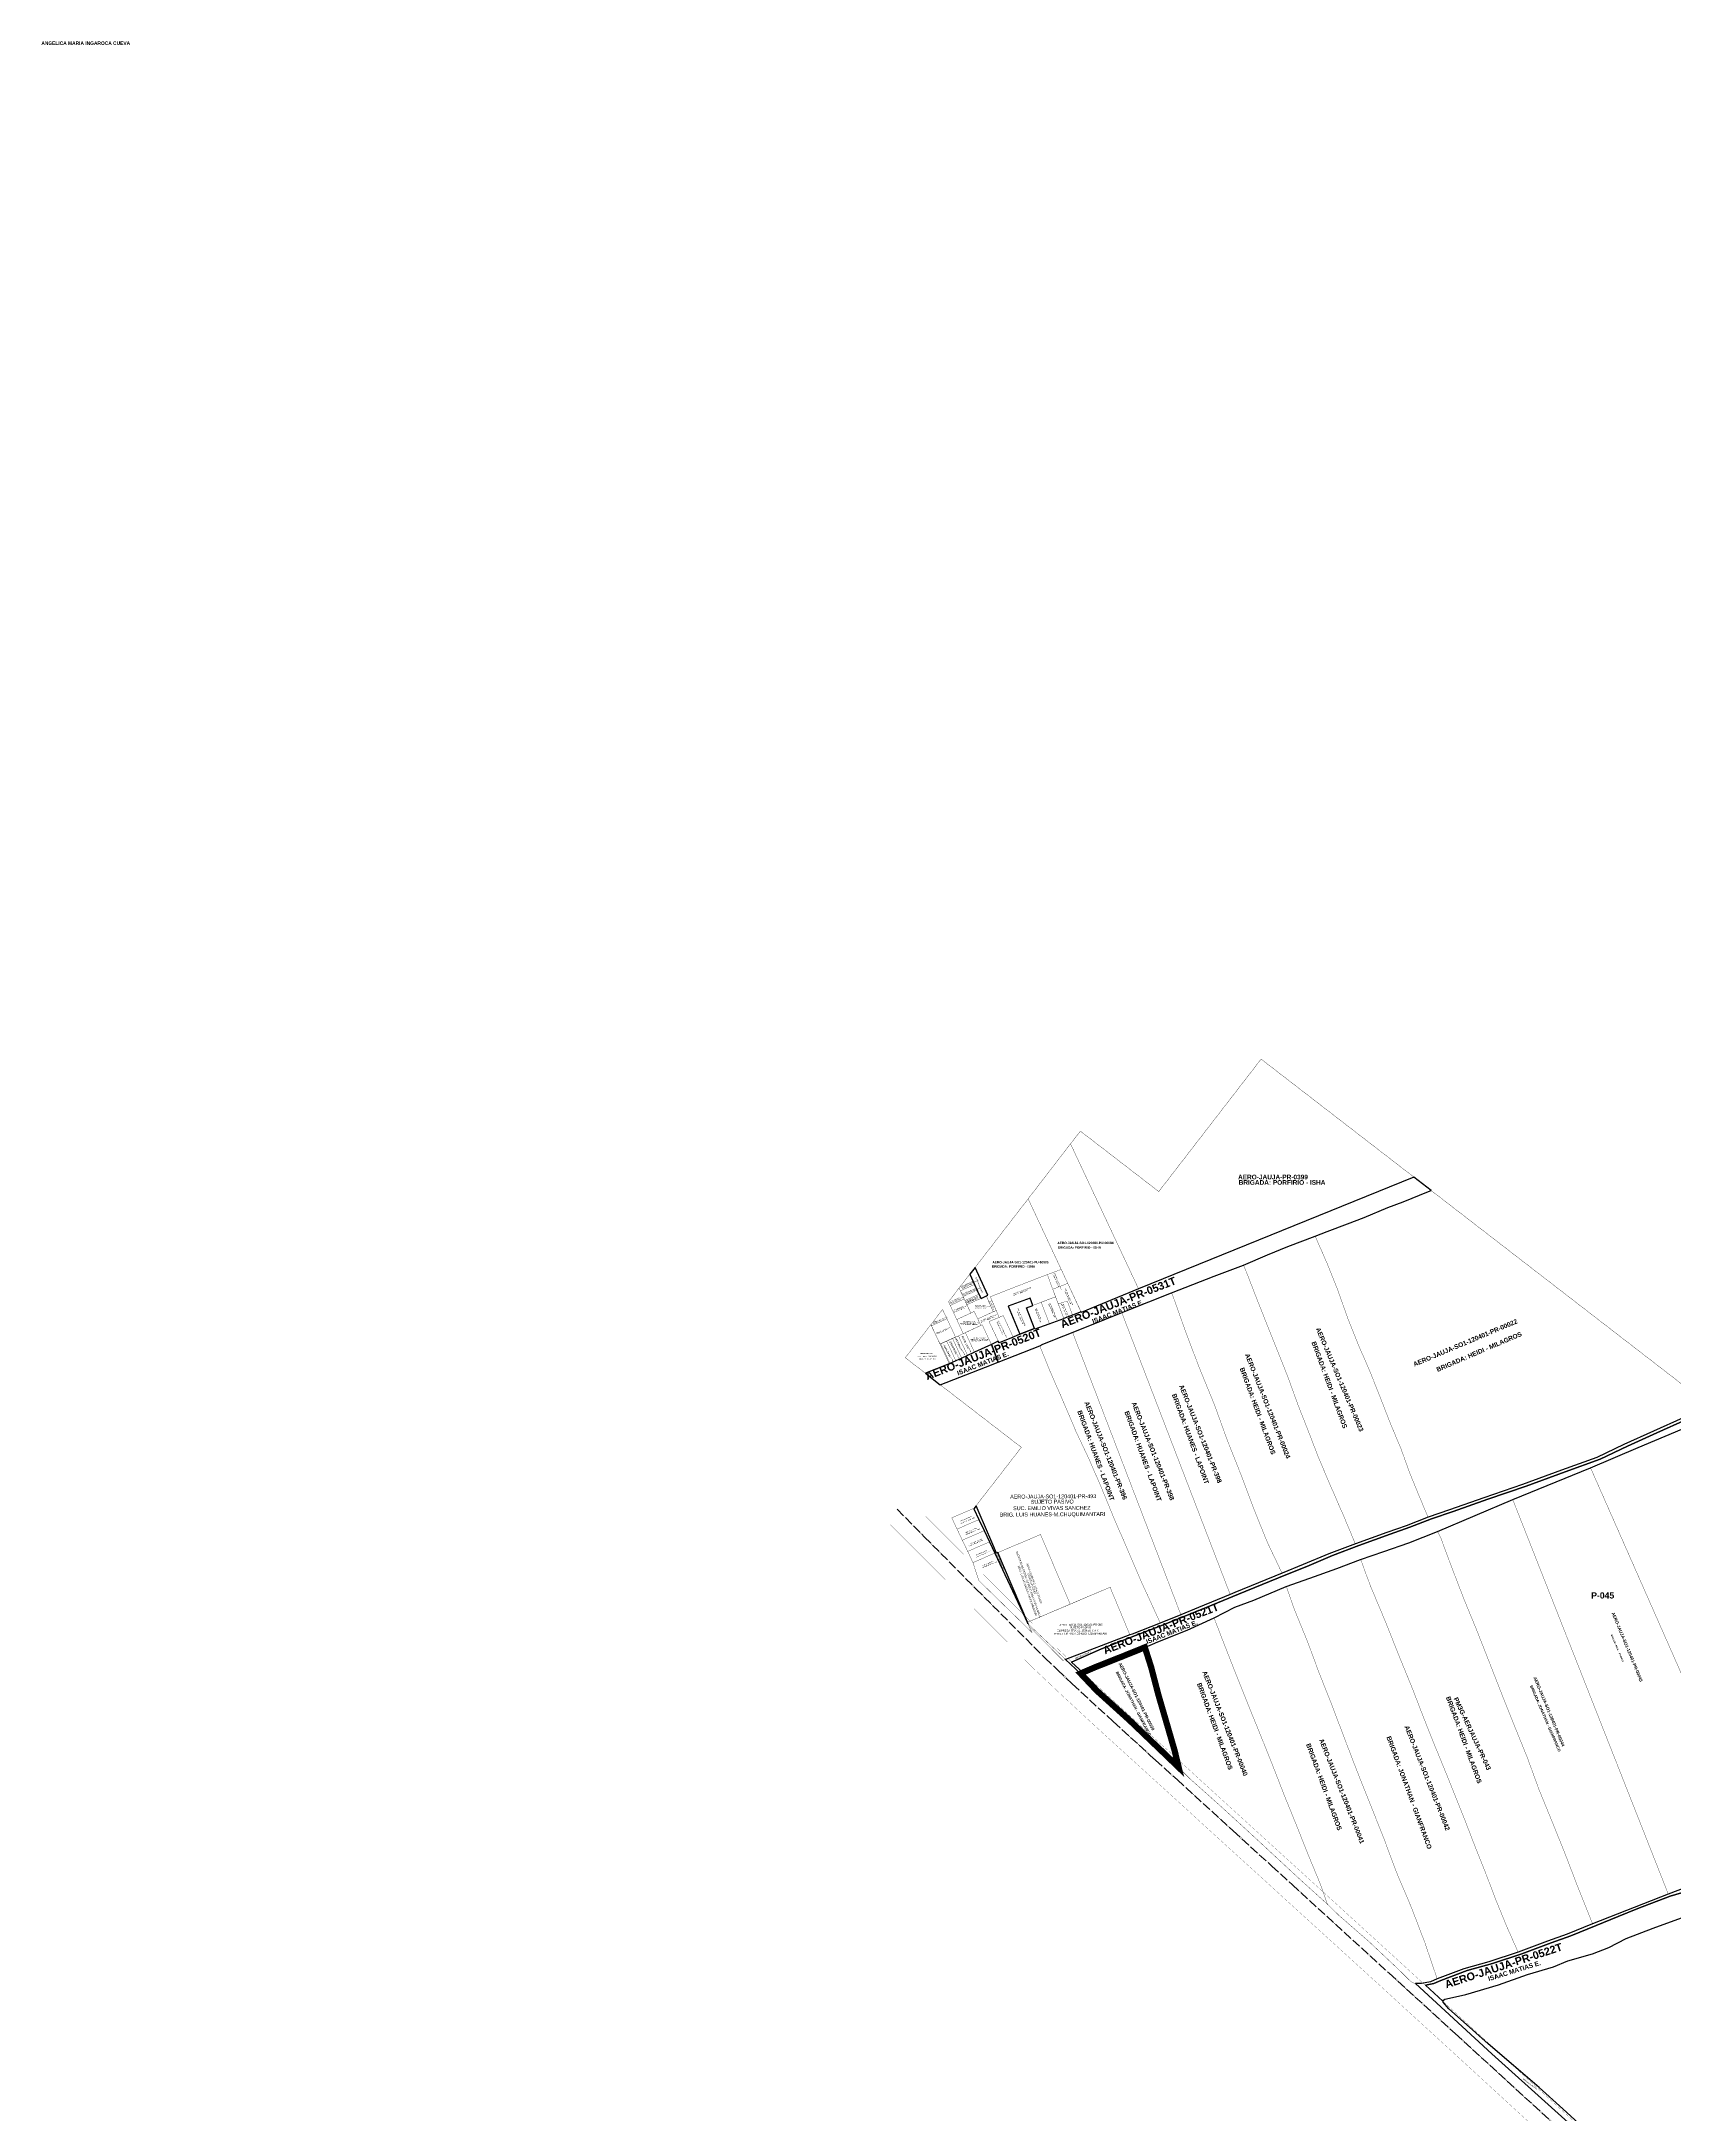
# Model space of a CAD drawing. Header units: metres. Extents: x 91 to 896469, y 125 to 17394210.
# Drawn here: x 446018 to 447074, y 8698179 to 8699521 of the extents above; entities that cross this region are included whole.
import ezdxf
from ezdxf.enums import TextEntityAlignment as Align

# ---------------------------------------------------------------- set-up
doc = ezdxf.new("R2010")
doc.units = ezdxf.units.M
doc.header["$MEASUREMENT"] = 0
doc.linetypes.add('ACAD_ISO04W100', pattern=[30, 24, -3, 0, -3])
doc.linetypes.add('DASHED', pattern=[0.75, 0.5, -0.25])
for name, color, linetype in [('BG_MANZANA_RPU', 8, 'Continuous'), ('CODIGO', 7, 'Continuous'), ('DERECHO DE VIA JAUJA TARMA', 7, 'Continuous'), ('EXPEDIENTE', 150, 'Continuous'), ('PREDIOS CON RM', 7, 'Continuous'), ('SUJETO PASIVO', 4, 'Continuous')]:
    doc.layers.add(name, color=color, linetype=linetype)
doc.layers.add('CBC-INTEREST-JAUJA', color=150, linetype='Continuous', lineweight=30)
doc.layers.add('PREDIO ADQUIRIDO ( CON RM)', color=3, linetype='Continuous', lineweight=30)
doc.layers.add('PREDIO DEFINIDO ( EN PROCESO)', color=7, linetype='Continuous', lineweight=30, true_color=0xe0e000)
doc.layers.add('PREDIOS NANCY B', color=7, linetype='Continuous', lineweight=9, true_color=0xcd8966)
doc.styles.add('SANSSERIFBOLD', font='sasb____.pfb')
doc.styles.get("Standard").update_dxf_attribs({"font": 'arial.ttf'})

msp = doc.modelspace()

# ---------------------------------------------------------------- linework, layer by layer
at = {"layer": 'BG_MANZANA_RPU', "color": 3, "linetype": 'Continuous', "ltscale": 0.25}
msp.add_lwpolyline([(446643.2, 8698702.4), (446650.7, 8698684.3), (446660.3, 8698688), (446655.1, 8698701.3), (446659.1, 8698702.9), (446657.3, 8698707.6), (446643.2, 8698702.4)], dxfattribs=at)
at = {"layer": 'CBC-INTEREST-JAUJA', "color": 150}
for points in [[(446632.3, 8698677.7), (446636.8, 8698666.2), (446663.6, 8698676.8), (446665.5, 8698677.8), (446692.7, 8698688.7), (446719.6, 8698699.4), (446748.9, 8698711), (446776.4, 8698721.9), (446795.4, 8698729), (446810.9, 8698735.7), (446824.1, 8698741.1), (446841.8, 8698747.7), (446849.5, 8698750.8), (446862.6, 8698755.8), (446873.4, 8698759.8), (446888.7, 8698766.3), (446898.7, 8698770), (446915.2, 8698776.6), (446916.8, 8698777.3), (446905.6, 8698786), (446727.5, 8698713.7), (446690.5, 8698698.4), (446690.3, 8698698.7), (446684.8, 8698696.6), (446684.8, 8698696.6), (446679.2, 8698694.5), (446679.2, 8698694.5), (446678.9, 8698694.4), (446679, 8698694.2), (446669.5, 8698690.8), (446669.5, 8698690.8), (446660.5, 8698687.5), (446660.3, 8698688), (446650.7, 8698684.3), (446646.4, 8698682.4), (446637.3, 8698678.8), (446636.8, 8698679.8), (446632.3, 8698677.7)], [(446621.8, 8698727.5), (446618.3, 8698723.1), (446621.4, 8698716.5), (446624.3, 8698710.2), (446625.6, 8698707.5), (446629.1, 8698709.1), (446630.1, 8698709.5)], [(446589.7, 8698659), (446599.2, 8698651.6), (446628.6, 8698663), (446636.8, 8698666.2), (446632.3, 8698677.7), (446621.4, 8698672.6), (446616.9, 8698670.6), (446616.9, 8698670.6), (446613.1, 8698668.8), (446609.3, 8698667.1), (446605.1, 8698665.2), (446589.7, 8698659)], [(446636.5, 8698543), (446635.6, 8698542.6), (446632.6, 8698549.7), (446624.5, 8698568.7), (446622.4, 8698573.3), (446621, 8698571.4), (446624.3, 8698564.4), (446627.7, 8698557.2), (446631.1, 8698549.9), (446634.5, 8698542.7), (446655.8, 8698497.1), (446656, 8698496.9), (446655.6, 8698497.9)]]:
    msp.add_lwpolyline(points, close=True, dxfattribs=at)
for points in [[(447079.8, 8698630.2), (447060.6, 8698621.5), (447041.5, 8698612.9), (447023.9, 8698604.5), (447001.2, 8698596.4), (446975.9, 8698587.1), (446951, 8698578.5), (446928.7, 8698570.7), (446914.8, 8698565.9), (446900.7, 8698560.4), (446888.1, 8698556), (446867.8, 8698548.6), (446850.7, 8698542.2), (446834, 8698535.2), (446820.4, 8698529.6), (446820.4, 8698529.6), (446789.8, 8698517.1), (446786.8, 8698515.9), (446766.2, 8698507.4), (446754.9, 8698502.8), (446741.6, 8698497.4), (446723.3, 8698490.3), (446721.9, 8698489.8), (446680.3, 8698473.9), (446689.9, 8698464.8), (446691.4, 8698465.4), (446684.2, 8698472.2), (446703.5, 8698480.7), (446725.6, 8698489.3), (446744, 8698496.4), (446768.6, 8698506.3), (446792.1, 8698516), (446822.7, 8698528.6), (446836.3, 8698534.1), (446853, 8698541.1), (446870.1, 8698547.5), (446890.4, 8698554.9), (446903.1, 8698559.4), (446917.1, 8698564.8), (446931.1, 8698569.6), (446953.4, 8698577.5), (446978.3, 8698586), (447003.6, 8698595.2), (447026.2, 8698603.5), (447043.9, 8698611.8), (447062.9, 8698620.5), (447082.1, 8698629.1)], [(447082.1, 8698629.1), (447062.9, 8698620.5), (447043.9, 8698611.8), (447026.2, 8698603.5), (447003.6, 8698595.2), (446978.3, 8698586), (446953.4, 8698577.5), (446931.1, 8698569.6), (446917.1, 8698564.8), (446903.1, 8698559.4), (446890.4, 8698554.9), (446870.1, 8698547.5), (446853, 8698541.1), (446836.3, 8698534.1), (446822.7, 8698528.6), (446792.1, 8698516), (446768.6, 8698506.3), (446744, 8698496.4), (446725.6, 8698489.3), (446703.5, 8698480.7), (446684.2, 8698472.2), (446684.2, 8698472.2), (446691.4, 8698465.4), (446691.4, 8698465.4), (446699.1, 8698468.7), (446717, 8698475.8), (446731.6, 8698481.7), (446740.1, 8698485.2), (446758.9, 8698492.9), (446776.4, 8698500.7), (446789.9, 8698507.6), (446802.1, 8698512.2), (446823.1, 8698521.1), (446838.3, 8698526.5), (446855.9, 8698532.8), (446871.2, 8698538.6), (446886.2, 8698543.7), (446902.4, 8698549.4), (446921, 8698556.7), (446969.6, 8698577.3), (447019.9, 8698597.9), (447050.7, 8698610.9), (447079, 8698622.9)], [(447108.2, 8698336.5), (447070.2, 8698322.1), (447021.2, 8698302.9), (447021.2, 8698302.9), (447004.8, 8698296.1), (446992.1, 8698291.5), (446973.1, 8698284.4), (446954.1, 8698278.2), (446937.9, 8698273.6), (446920.7, 8698267.2), (446916.3, 8698265.3), (446910.5, 8698264.1), (446906.6, 8698264.1), (446956.1, 8698218.6), (447076.2, 8698110.7)], [(447086.2, 8698325.1), (447071.5, 8698320.6), (447050.6, 8698312.8), (447037.8, 8698307.6), (447023.6, 8698301.8), (447007.1, 8698295), (446994.5, 8698290.5), (446975.5, 8698283.4), (446956.4, 8698277.1), (446940.2, 8698272.6), (446923.1, 8698266.1), (446918.6, 8698264.2), (446913.1, 8698263.1), (446913.1, 8698263.1), (446924.3, 8698252.8), (446924.9, 8698253.4), (446925.7, 8698254), (446928.7, 8698254.7), (446939.3, 8698257.1), (446960.3, 8698263.3), (446979.2, 8698270), (446995.9, 8698275), (447005.3, 8698278.8), (447021.3, 8698283.5), (447031.8, 8698287.5), (447043, 8698293.4), (447060.5, 8698300), (447078.8, 8698306.6)], [(447017.6, 8698168.9), (447002, 8698183), (446986.6, 8698196.9), (446970.1, 8698211.1), (446953.8, 8698225.1), (446937.8, 8698239.5), (446928.3, 8698247.7), (446924.6, 8698252.2), (446924.5, 8698253), (446924.3, 8698252.8), (446913.1, 8698263.1), (446918.6, 8698264.2), (446923.1, 8698266.1), (446940.2, 8698272.6), (446956.4, 8698277.1), (446975.5, 8698283.4), (446994.5, 8698290.5), (447007.1, 8698295), (447023.6, 8698301.8), (447037.8, 8698307.6), (447050.6, 8698312.8), (447071.5, 8698320.6), (447086.2, 8698325.1)]]:
    msp.add_lwpolyline(points, dxfattribs=at)
at = {"layer": 'DERECHO DE VIA JAUJA TARMA', "color": 1, "linetype": 'ACAD_ISO04W100', "lineweight": 9, "ltscale": 0.25}
msp.add_lwpolyline([(446571.3, 8698571), (446588.9, 8698553.3), (446622.3, 8698519.6), (446666.9, 8698474.9), (446675, 8698467.2), (446684.6, 8698458.1), (446711.1, 8698433.7), (446735.1, 8698411.8), (446738.4, 8698408.8), (446752.4, 8698396.1), (446788.8, 8698362.9), (446813.7, 8698340.2), (446826.8, 8698328.2), (446889.7, 8698270.8), (446932.4, 8698231.8), (447000.3, 8698169.6), (447031.7, 8698140.8), (447053, 8698121.3), (447101.2, 8698077.2), (447146.9, 8698035.3)], dxfattribs=at)
at = {"layer": 'DERECHO DE VIA JAUJA TARMA', "color": 6, "linetype": 'DASHED', "lineweight": 9, "ltscale": 5, "const_width": 0.1}
for points in [[(446578.4, 8698578), (446596, 8698560.3), (446629.4, 8698526.7), (446673.9, 8698482), (446681.9, 8698474.5), (446691.4, 8698465.4), (446717.8, 8698441.1), (446741.8, 8698419.2), (446745.2, 8698416.2), (446759.1, 8698403.5), (446795.5, 8698370.3), (446820.4, 8698347.6), (446833.6, 8698335.6), (446896.5, 8698278.2), (446939.1, 8698239.2), (447007, 8698177), (447038.5, 8698148.1), (447059.8, 8698128.6), (447108, 8698084.5), (447153.6, 8698042.7)], [(446564.2, 8698563.9), (446581.8, 8698546.2), (446615.3, 8698512.6), (446659.9, 8698467.7), (446668.1, 8698460), (446677.8, 8698450.8), (446704.3, 8698426.3), (446728.3, 8698404.5), (446731.7, 8698401.4), (446745.7, 8698388.7), (446782, 8698355.5), (446806.9, 8698332.9), (446820.1, 8698320.8), (446883, 8698263.5), (446925.6, 8698224.5), (446993.5, 8698162.2), (447024.9, 8698133.4), (447046.3, 8698113.9), (447094.5, 8698069.8), (447140.1, 8698028)]]:
    msp.add_lwpolyline(points, dxfattribs=at)
at = {"layer": 'PREDIO ADQUIRIDO ( CON RM)', "linetype": 'Continuous', "lineweight": 0, "ltscale": 0.2, "const_width": 0.2}
for points in [[(446683.5, 8698807.5), (446727.5, 8698713.7), (446905.6, 8698786), (446806.8, 8698862.3), (446740.6, 8698776.6), (446689.9, 8698815.7), (446683.5, 8698807.5)], [(446656.1, 8698771.9), (446690.5, 8698698.4), (446727.5, 8698713.7), (446683.5, 8698807.5), (446656.1, 8698771.9)]]:
    msp.add_lwpolyline(points, dxfattribs=at)
msp.add_lwpolyline([(446654.8, 8698717.6), (446668.5, 8698722.9), (446677.5, 8698726.2), (446656.1, 8698771.9), (446621.8, 8698727.5), (446630.1, 8698709.5), (446629.1, 8698709.1), (446630.7, 8698705.2), (446632.7, 8698706), (446631.6, 8698708.5), (446643.4, 8698713.2)], close=True, dxfattribs=at)
at = {"layer": 'PREDIO ADQUIRIDO ( CON RM)', "lineweight": 0, "const_width": 0.2}
for points in [[(447096.6, 8698638.4), (446916.8, 8698777.3), (446915.2, 8698776.6), (446898.7, 8698770), (446888.7, 8698766.3), (446873.4, 8698759.8), (446862.6, 8698755.8), (446849.5, 8698750.8), (446841.8, 8698747.7), (446849.6, 8698729.9), (446856.5, 8698712.6), (446862.9, 8698694.5), (446870, 8698676.8), (446877.1, 8698660.5), (446884, 8698643.1), (446890.5, 8698626.4), (446897.3, 8698610.2), (446903.1, 8698594.1), (446909.6, 8698578.3), (446914.8, 8698565.9), (446928.7, 8698570.7), (446951, 8698578.5), (446975.9, 8698587.1), (447001.2, 8698596.4), (447023.9, 8698604.5), (447041.5, 8698612.9), (447060.6, 8698621.5), (447079.8, 8698630.2)], [(446611.4, 8698714.2), (446604.6, 8698705.3), (446605.7, 8698702.9), (446614.7, 8698707.1), (446611.4, 8698714.2)], [(446631.6, 8698708.5), (446637.3, 8698695.2), (446640, 8698696.3), (446646.4, 8698682.4), (446650.7, 8698684.3), (446643.2, 8698702.4), (446657.3, 8698707.6), (446659.1, 8698702.9), (446659.1, 8698702.9), (446673.8, 8698708.5), (446672, 8698713.4), (446668.5, 8698722.9), (446654.8, 8698717.6), (446643.4, 8698713.2), (446631.6, 8698708.5)], [(446668.5, 8698722.9), (446677.5, 8698726.2), (446681.7, 8698717.2), (446672, 8698713.4), (446668.5, 8698722.9)], [(446672, 8698713.4), (446675.6, 8698703.9), (446681.4, 8698705.8), (446684.8, 8698696.6), (446690.3, 8698698.7), (446681.7, 8698717.2), (446672, 8698713.4)], [(446616.5, 8698703.4), (446616.5, 8698703.4), (446619, 8698698), (446621.2, 8698699), (446623.5, 8698694.2), (446633.5, 8698698.8), (446633.5, 8698698.8), (446629.1, 8698709.1), (446629.1, 8698709.1), (446616.5, 8698703.4)], [(446664.5, 8698705), (446669.9, 8698691), (446679.2, 8698694.5), (446673.8, 8698708.5), (446664.5, 8698705)], [(446675.6, 8698703.9), (446681.4, 8698705.8), (446684.8, 8698696.6), (446679.2, 8698694.5), (446675.6, 8698703.9)], [(446593.5, 8698689.7), (446599.1, 8698678), (446609.1, 8698682.5), (446603.6, 8698694.3), (446593.5, 8698689.7)], [(446630.8, 8698692.5), (446640, 8698696.3), (446640, 8698696.3), (446646.4, 8698682.4), (446637.3, 8698678.8), (446630.8, 8698692.5)], [(446684.8, 8698685.6), (446754.9, 8698502.8), (446741.6, 8698497.4), (446735.9, 8698509.8), (446728.6, 8698525.7), (446720.8, 8698544.1), (446712.2, 8698563.8), (446704, 8698583.8), (446695.6, 8698603.3), (446687.2, 8698621), (446678.7, 8698641), (446670.1, 8698660.7), (446663.6, 8698676.8), (446665.5, 8698677.8), (446684.8, 8698685.6)], [(446823.1, 8698521.1), (446828.3, 8698506.3), (446836.7, 8698485.7), (446844.4, 8698465), (446852.7, 8698444.1), (446860.6, 8698423.2), (446868.6, 8698402.3), (446877.3, 8698380.5), (446886.2, 8698358.1), (446894.5, 8698335.9), (446904.2, 8698313), (446912.9, 8698290.2), (446920.7, 8698267.2), (446937.9, 8698273.6), (446954.1, 8698278.2), (446973.1, 8698284.4), (446965.6, 8698301.4), (446958.8, 8698318), (446952.4, 8698334.8), (446946, 8698350.8), (446939.1, 8698368.7), (446932.3, 8698385.8), (446925, 8698403.9), (446917.8, 8698421.4), (446911.2, 8698438.1), (446904.7, 8698455), (446896.1, 8698476), (446887.5, 8698497.7), (446877.5, 8698521.5), (446871.2, 8698538.6), (446855.9, 8698532.8), (446838.3, 8698526.5), (446823.1, 8698521.1)], [(447017.6, 8698168.9), (447002, 8698183), (446986.6, 8698196.9), (446970.1, 8698211.1), (446953.8, 8698225.1), (446937.8, 8698239.5), (446928.3, 8698247.7), (446924.6, 8698252.2), (446924.5, 8698253), (446924.9, 8698253.4), (446925.7, 8698254), (446928.7, 8698254.7), (446939.3, 8698257.1), (446960.3, 8698263.3), (446979.2, 8698270), (446995.9, 8698275), (447005.3, 8698278.8), (447021.3, 8698283.5), (447031.8, 8698287.5), (447043, 8698293.4), (447060.5, 8698300), (447078.8, 8698306.6)]]:
    msp.add_lwpolyline(points, dxfattribs=at)
for points in [[(446914.8, 8698565.9), (446900.7, 8698560.4), (446888.1, 8698556), (446867.8, 8698548.6), (446860.3, 8698566.5), (446852.2, 8698585.1), (446844, 8698604.3), (446837.2, 8698622), (446830.7, 8698638.5), (446824, 8698657), (446817.2, 8698674.1), (446810.4, 8698691.1), (446803.7, 8698708), (446797, 8698725.3), (446795.4, 8698729), (446810.9, 8698735.7), (446824.1, 8698741.1), (446841.8, 8698747.7), (446849.6, 8698729.9), (446856.5, 8698712.6), (446862.9, 8698694.5), (446870, 8698676.8), (446877.1, 8698660.5), (446884, 8698643.1), (446890.5, 8698626.4), (446897.3, 8698610.2), (446903.1, 8698594.1), (446909.6, 8698578.3)], [(446867.8, 8698548.6), (446850.7, 8698542.2), (446834, 8698535.2), (446820.4, 8698529.6), (446810.9, 8698549.5), (446802.2, 8698571), (446793.8, 8698593.4), (446784.7, 8698616.3), (446776.7, 8698638.5), (446766.9, 8698662.4), (446758.4, 8698684.7), (446750.4, 8698707.3), (446748.9, 8698711), (446776.4, 8698721.9), (446795.4, 8698729), (446797, 8698725.3), (446803.7, 8698708), (446810.4, 8698691.1), (446817.2, 8698674.1), (446824, 8698657), (446830.7, 8698638.5), (446837.2, 8698622), (446844, 8698604.3), (446852.2, 8698585.1), (446860.3, 8698566.5)], [(446611.4, 8698714.2), (446618.3, 8698723.1), (446621.4, 8698716.5), (446612.3, 8698712.4)], [(446612.3, 8698712.4), (446621.4, 8698716.5), (446624.3, 8698710.2), (446615.2, 8698706.1)], [(446600.7, 8698700.3), (446593.2, 8698690.5), (446593.5, 8698689.7), (446603.6, 8698694.3)], [(446624.3, 8698710.2), (446615.2, 8698706.1), (446616.5, 8698703.4), (446625.6, 8698707.5)], [(446632.7, 8698706), (446630.7, 8698705.2), (446633.5, 8698698.8), (446635.4, 8698699.7)], [(446786.8, 8698515.9), (446789.8, 8698517.1), (446820.4, 8698529.6), (446810.9, 8698549.5), (446802.2, 8698571), (446793.8, 8698593.4), (446784.7, 8698616.3), (446776.7, 8698638.5), (446766.9, 8698662.4), (446758.4, 8698684.7), (446750.4, 8698707.3), (446748.9, 8698711), (446719.6, 8698699.4), (446716.7, 8698698.2)], [(446605.1, 8698665.2), (446589.7, 8698659), (446576.6, 8698669.1), (446593.2, 8698690.5), (446599.1, 8698677.9)], [(446609.9, 8698693.8), (446621.2, 8698699), (446625.5, 8698690), (446614.1, 8698684.7)], [(446615.5, 8698685.3), (446626.4, 8698690.4), (446632.3, 8698677.7), (446621.4, 8698672.6)], [(446623.5, 8698694.2), (446635.4, 8698699.7), (446637.3, 8698695.2), (446630.8, 8698692.5), (446636.8, 8698679.8), (446632.3, 8698677.7), (446626.4, 8698690.4), (446625.5, 8698690)], [(446754.9, 8698502.8), (446766.2, 8698507.4), (446786.8, 8698515.9), (446716.7, 8698698.2), (446692.7, 8698688.7), (446684.8, 8698685.6)], [(446695.6, 8698603.3), (446687.2, 8698621), (446678.7, 8698641), (446670.1, 8698660.7), (446663.6, 8698676.8), (446628.6, 8698663), (446599.2, 8698651.6), (446651.7, 8698611.1), (446622.4, 8698573.3), (446624.5, 8698568.7), (446632.6, 8698549.7), (446635.6, 8698542.6), (446664.1, 8698554.7), (446683.3, 8698509.6), (446709.1, 8698520.6), (446721.9, 8698489.8), (446723.3, 8698490.3), (446741.6, 8698497.4), (446735.9, 8698509.8), (446728.6, 8698525.7), (446720.8, 8698544.1), (446712.2, 8698563.8), (446704, 8698583.8)], [(446603.4, 8698679.8), (446599.6, 8698678.1), (446605.5, 8698665.4), (446609.3, 8698667.1)], [(446607.2, 8698681.5), (446603.4, 8698679.8), (446609.3, 8698667.1), (446613.1, 8698668.8)], [(446611, 8698683.2), (446607.2, 8698681.5), (446613.1, 8698668.8), (446616.9, 8698670.6)], [(446615.5, 8698685.3), (446614.1, 8698684.7), (446611, 8698683.2), (446616.9, 8698670.6), (446621.4, 8698672.6)], [(447134.8, 8698500.9), (447131, 8698508.8), (447127.9, 8698515), (447120.5, 8698531.6), (447118.1, 8698536.1), (447109.3, 8698556.1), (447101.2, 8698573.4), (447097, 8698583.1), (447093.5, 8698591.3), (447079, 8698622.9), (447050.7, 8698610.9), (447019.9, 8698597.9), (447098.6, 8698419.5), (447161.3, 8698445.5), (447141.3, 8698483.4)], [(447019.9, 8698597.9), (446969.6, 8698577.3), (447070.2, 8698322.1), (447108.2, 8698336.5), (447078.5, 8698411.1), (447098.6, 8698419.5)], [(446620.8, 8698571.6), (446606.7, 8698565.5), (446610.1, 8698558.2), (446624.3, 8698564.4)], [(446921, 8698556.7), (446969.6, 8698577.3), (447070.2, 8698322.1), (447021.2, 8698302.9), (447011.6, 8698326.9), (447003, 8698349.3), (446994.8, 8698369.6), (446986.5, 8698389.9), (446978.9, 8698410.7), (446970.7, 8698430.9), (446962.2, 8698452.2), (446954.3, 8698472.4), (446946.3, 8698492.8), (446938.1, 8698512.7), (446930.5, 8698532.5), (446923.2, 8698552.1)], [(446624.3, 8698564.4), (446610.1, 8698558.2), (446613.5, 8698551), (446627.7, 8698557.2)], [(446631.1, 8698549.9), (446627.7, 8698557.2), (446613.5, 8698551), (446617, 8698543.8)], [(446655.6, 8698497.9), (446683.3, 8698509.6), (446664.1, 8698554.7), (446636.5, 8698543)], [(446871.2, 8698538.6), (446886.2, 8698543.7), (446902.4, 8698549.4), (446921, 8698556.7), (446923.2, 8698552.1), (446930.5, 8698532.5), (446938.1, 8698512.7), (446946.3, 8698492.8), (446954.3, 8698472.4), (446962.2, 8698452.2), (446970.7, 8698430.9), (446978.9, 8698410.7), (446986.5, 8698389.9), (446994.8, 8698369.6), (447003, 8698349.3), (447011.6, 8698326.9), (447021.2, 8698302.9), (447004.8, 8698296.1), (446992.1, 8698291.5), (446973.1, 8698284.4), (446965.6, 8698301.4), (446958.8, 8698318), (446952.4, 8698334.8), (446946, 8698350.8), (446939.1, 8698368.7), (446932.3, 8698385.8), (446925, 8698403.9), (446917.8, 8698421.4), (446911.2, 8698438.1), (446904.7, 8698455), (446896.1, 8698476), (446887.5, 8698497.7), (446877.5, 8698521.5)], [(446634.5, 8698542.7), (446631.1, 8698549.9), (446617, 8698543.8), (446620.4, 8698536.5)], [(446634.5, 8698542.7), (446658.5, 8698491.4), (446624.2, 8698524.9), (446620.4, 8698536.5)], [(446721.9, 8698489.8), (446709.1, 8698520.6), (446655.6, 8698497.9), (446656, 8698496.9), (446680.3, 8698473.9)], [(446920.7, 8698267.2), (446916.3, 8698265.3), (446910.5, 8698264.1), (446906.4, 8698264.1), (446903.7, 8698265.4), (446895.4, 8698273.6), (446876.6, 8698291.3), (446857, 8698308.4), (446849.7, 8698315.5), (446845.2, 8698328.3), (446837.3, 8698347.4), (446829.6, 8698366.8), (446821.9, 8698385.7), (446814.4, 8698405), (446806.7, 8698424.2), (446798.5, 8698444.4), (446790.3, 8698464.9), (446781.7, 8698486.9), (446776.4, 8698500.7), (446789.9, 8698507.6), (446802.1, 8698512.2), (446823.1, 8698521.1), (446828.3, 8698506.3), (446836.7, 8698485.7), (446844.4, 8698465), (446852.7, 8698444.1), (446860.6, 8698423.2), (446868.6, 8698402.3), (446877.3, 8698380.5), (446886.2, 8698358.1), (446894.5, 8698335.9), (446904.2, 8698313), (446912.9, 8698290.2)], [(446849.7, 8698315.5), (446831.8, 8698331.7), (446815.2, 8698347.1), (446797.4, 8698363.6), (446779, 8698380.4), (446760.6, 8698396.8), (446753.5, 8698404), (446750.8, 8698415.1), (446745.6, 8698433), (446740.4, 8698450.8), (446735.7, 8698468.8), (446731.6, 8698481.7), (446740.1, 8698485.2), (446758.9, 8698492.9), (446776.4, 8698500.7), (446781.7, 8698486.9), (446790.3, 8698464.9), (446798.5, 8698444.4), (446806.7, 8698424.2), (446814.4, 8698405), (446821.9, 8698385.7), (446829.6, 8698366.8), (446837.3, 8698347.4), (446845.2, 8698328.3)], [(446656, 8698496.9), (446656.6, 8698495.4), (446678.6, 8698473.2), (446680.3, 8698473.9)]]:
    msp.add_lwpolyline(points, close=True, dxfattribs=at)
at = {"layer": 'PREDIO ADQUIRIDO ( CON RM)', "lineweight": 0, "const_width": 0.2, "elevation": 3369.2}
msp.add_lwpolyline([(446605.7, 8698702.9), (446609.9, 8698693.8), (446619, 8698698), (446614.7, 8698707.1), (446605.7, 8698702.9)], dxfattribs=at)
msp.add_lwpolyline([(446605.7, 8698702.9), (446609.9, 8698693.8), (446619, 8698698), (446614.7, 8698707.1), (446605.7, 8698702.9)], dxfattribs=at)
at = {"layer": 'PREDIO DEFINIDO ( EN PROCESO)', "lineweight": 0, "const_width": 4}
msp.add_lwpolyline([(446753.5, 8698404), (446742.5, 8698414.6), (446721.6, 8698434.6), (446700.6, 8698453.6), (446690, 8698464.8), (446699.1, 8698468.7), (446717, 8698475.8), (446731.6, 8698481.7), (446735.7, 8698468.8), (446740.4, 8698450.8), (446745.6, 8698433), (446750.8, 8698415.1)], close=True, dxfattribs=at)

# ---------------------------------------------------------------- texts
at = {"layer": 'CBC-INTEREST-JAUJA', "style": 'SANSSERIFBOLD'}
for s, height, rotation, p in [('AERO-JAUJA-PR-0569T', 0.707, 292.8902, (446621.8, 8698721.4)), ('AERO-JAUJA-PR-0531T', 5, 21.2474, (446678.2, 8698688.1)), ('ISAAC MATIAS E. ', 3, 21.2474, (446698.2, 8698691.1)), ('AERO-JAUJA-PR-0520T', 5, 21.2474, (446590.8, 8698654.6)), ('ISAAC MATIAS E. ', 3, 21.2474, (446610.8, 8698657.6)), ('AERO-JAUJA-PR-0570T', 0.707, 292.8902, (446635.4, 8698542.3)), ('AERO-JAUJA-PR-0521T', 5, 21.2474, (446705.8, 8698477.1)), ('ISAAC MATIAS E. ', 3, 21.2474, (446733.1, 8698483.8)), ('AERO-JAUJA-PR-0571T', 0.707, 22.8902, (446686.7, 8698474.2)), ('AERO-JAUJA-PR-0522T', 5, 18.1308, (446926.6, 8698261)), ('ISAAC MATIAS E. ', 3, 17.358, (446954.2, 8698265.7)), ('AERO-JAUJA-PR-0572T', 0.707, 321.8345, (446976.1, 8698202.3))]:
    msp.add_text(s, height=height, rotation=rotation, dxfattribs=at).set_placement(p)
at = {"layer": 'CODIGO', "linetype": 'Continuous', "lineweight": 15, "ltscale": 0.2, "style": 'SANSSERIFBOLD'}
for s, height, p in [('AERO-JAUJA-PR-0399', 3, (446791.9, 8698784.5)), ('AERO-JAUJA-SO1-120401-PU-00004', 1.5, (446675, 8698742.6)), ('AERO-JAUJA-SO1-120401-PU-00005', 1.5, (446633, 8698730.1))]:
    msp.add_text(s, height=height, dxfattribs=at).set_placement(p)
at = {"layer": 'CODIGO', "color": 6, "linetype": 'Continuous', "lineweight": 20, "style": 'SANSSERIFBOLD'}
for height, p in [(3, (446792.3, 8698781)), (1.5, (446675.2, 8698739.6)), (1.5, (446632.6, 8698727.4)), (0.4, (446621.7, 8698701.1))]:
    msp.add_text('BRIGADA: PORFIRIO - ISHA', height=height, dxfattribs=at).set_placement(p)
at = {"layer": 'CODIGO', "lineweight": 20, "style": 'SANSSERIFBOLD'}
for s, height, rotation, p in [('AERO-JAUJA-SO1-120401-PU-00013', 0.5, 24.0977, (446612.8, 8698714.1)), ('AERO-JAUJA-SO1-120401-PU-00012', 0.5, 22.7632, (446614.1, 8698709.4)), ('AERO-JAUJA-SO1-120401-PU-00014', 0.4, 23.7881, (446605.6, 8698704.3)), ('AERO-JAUJA-SO1-120401-PU-00015', 0.4, 23.1487, (446607.9, 8698698.8)), ('AERO-JAUJA-PU-005A', 0.3, 292.546, (446632, 8698705.1))]:
    msp.add_text(s, height=height, rotation=rotation, dxfattribs=at).set_placement(p)
at = {"layer": 'CODIGO', "color": 6, "linetype": 'Continuous', "lineweight": 20, "style": 'SANSSERIFBOLD'}
for height, rotation, p in [(0.5, 24.0977, (446613.1, 8698713.5)), (0.4, 23.7881, (446605.9, 8698703.7)), (0.4, 23.1487, (446608.2, 8698698.1)), (0.5, 22.7632, (446614.4, 8698708.7)), (0.4, 21.7119, (446594.9, 8698691.1)), (0.4, 21.6962, (446596.9, 8698684.3)), (0.5, 21.9932, (446625.6, 8698691.8))]:
    msp.add_text('BRIGADA: PORFIRIO - ISHA', height=height, rotation=rotation, dxfattribs=at).set_placement(p)
at = {"layer": 'CODIGO', "linetype": 'Continuous', "lineweight": 50, "ltscale": 0.2, "style": 'SANSSERIFBOLD'}
for s, rotation, p in [('AERO-JAUJA-SO1-120401-PU-0009A', 19.1265, (446646.5, 8698710.2)), ('AERO-JAUJA-SO1-120401-PU-0006', 293.0729, (446680, 8698713.8)), ('AERO-JAUJA-SO1-120401-PU-0009B', 292.597, (446649.3, 8698700.8)), ('AERO-JAUJA-PU-0008', 292.0586, (446661.2, 8698700.8)), ('AERO-JAUJA-SO1-120401-PU-0009', 293.0729, (446669.9, 8698704.5)), ('AERO-JAUJA-SO1-120401-PU-0011', 21.9087, (446625.3, 8698692.6)), ('AERO-JAUJA-SO1-120401-PU-00010', 296.2565, (446636.5, 8698693.1))]:
    msp.add_text(s, height=0.5, rotation=rotation, dxfattribs=at).set_placement(p)
at = {"layer": 'CODIGO', "color": 6, "linetype": 'Continuous', "lineweight": 0, "style": 'SANSSERIFBOLD'}
for s, height, rotation, p in [('BRIGADA: PORFIRIO - ISHA', 0.5, 294.0114, (446673.8, 8698719)), ('BRIGADA: PORFIRIO - ISHA', 0.5, 22.5157, (446620.8, 8698706)), ('BRIGADA: PORFIRIO - ISHA', 0.5, 19.7533, (446651.1, 8698710.8)), ('BRIGADA: PORFIRIO - ISHA', 0.5, 292.6853, (446662.2, 8698696.2)), ('BRIGADA: PORFIRIO - ISHA', 0.5, 294.0114, (446671.1, 8698699.4)), ('BRIGADA: PORFIRIO - ISHA', 0.5, 294.0114, (446679.2, 8698699.7)), ('BRIGADA: PORFIRIO - ISHA', 0.5, 294.0114, (446681.5, 8698708)), ('BRIGADA: MICHEL - ARMANDO', 0.5, 0.5, (446618, 8698690.3)), ('BRIGADA: PORFIRIO - ISHA', 0.5, 294.0114, (446637.6, 8698688)), ('BRIGADA: PORFIRIO - ISHA', 0.5, 294.0114, (446650.8, 8698694.5)), ('BRIGADA: ROLANDO LIDIA', 0.5, 296.5037, (446603.2, 8698673.4)), ('BRIGADA: ROLANDO LIDIA', 0.5, 296.5037, (446607.1, 8698675.3)), ('BRIGADA: ROLANDO LIDIA', 0.5, 296.5037, (446610.8, 8698677.4)), ('BRIGADA: ROLANDO LIDIA', 0.5, 296.5037, (446615, 8698678.9)), ('BRIGADA: MICHEL - ARMANDO', 0.5, 0.5, (446624.8, 8698679.8)), ('BRIGADA: MICHEL - ARMANDO', 0.5, 0.5, (446590.7, 8698668)), ('BRIGADA: RAUL -  MARIELA', 1, 293.255, (447036.8, 8698480.9))]:
    msp.add_text(s, height=height, rotation=rotation, dxfattribs=at).set_placement(p, align=Align.CENTER)
at = {"layer": 'CODIGO', "linetype": 'Continuous', "lineweight": 50, "ltscale": 0.2, "style": 'SANSSERIFBOLD', "width": 0.75}
for s, p in [('AERO-JAUJA-SO1-120401-PU-0006A', (446672.9, 8698723.7)), ('AERO-JAUJA-SO1-120401-PU-0007', (446678.5, 8698703.8))]:
    msp.add_text(s, height=0.5, rotation=293.0729, dxfattribs=at).set_placement(p)
at = {"layer": 'CODIGO', "color": 1, "linetype": 'Continuous', "lineweight": 0, "style": 'SANSSERIFBOLD'}
for s, rotation, p in [('AERO-JAUJA-PU-00382', 22.52, (446620, 8698706.3)), ('AERO-JAUJA-SO1-120401-PU-00386', 296.508, (446604.5, 8698672.1)), ('AERO-JAUJA-SO1-120401-PU-00387', 296.508, (446608.5, 8698674)), ('AERO-JAUJA-SO1-120401-PU-00388', 296.508, (446612.1, 8698676.1)), ('AERO-JAUJA-SO1-120401-PU-00389', 296.508, (446616.3, 8698677.6))]:
    msp.add_text(s, height=0.5, rotation=rotation, dxfattribs=at).set_placement(p, align=Align.CENTER)
at = {"layer": 'CODIGO', "lineweight": 20, "style": 'SANSSERIFBOLD'}
msp.add_text('AERO-JAUJA-SO1-120401-PU-00381', height=0.4, dxfattribs=at).set_placement((446621.6, 8698702))
at = {"layer": 'CODIGO', "color": 6, "lineweight": 20, "style": 'SANSSERIFBOLD'}
msp.add_text('BRIGADA: PORFIRIO - ISHA', height=0.3, rotation=292.546, dxfattribs=at).set_placement((446631.6, 8698705))
at = {"layer": 'CODIGO', "linetype": 'Continuous', "lineweight": 15, "ltscale": 0.2, "style": 'SANSSERIFBOLD', "width": 0.8}
msp.add_text('AERO-JAUJA-SO1-120401-PU-00385', height=0.4, rotation=21.7119, dxfattribs=at).set_placement((446594.8, 8698691.7))
at = {"layer": 'CODIGO', "linetype": 'Continuous', "lineweight": 15, "ltscale": 0.2, "style": 'SANSSERIFBOLD'}
msp.add_text('AERO-JAUJA-SO1-120401-PU-00391', height=0.4, rotation=21.6962, dxfattribs=at).set_placement((446596.6, 8698684.9))
at = {"layer": 'CODIGO', "color": 1, "lineweight": 0, "style": 'SANSSERIFBOLD'}
for s, p in [('AERO-JAUJA-SO1-120401-PU-00016', (446618, 8698691.2)), ('AERO-JAUJA-SO1-120401-PU-00017', (446624.8, 8698680.7)), ('AERO-JAUJA-SO1-120401-PU-00021', (446590.7, 8698669.8))]:
    msp.add_text(s, height=0.5, rotation=0.5, dxfattribs=at).set_placement(p, align=Align.CENTER)
at = {"layer": 'CODIGO', "color": 6, "linetype": 'Continuous', "lineweight": 20, "style": 'SANSSERIFBOLD'}
for s, height, rotation, p in [('BRIGADA: HEIDI - MILAGROS', 3, 290.1683, (446849.6, 8698651)), ('BRIGADA: HEIDI - MILAGROS', 3, 23.2115, (446948.4, 8698671.6)), ('BRIGADA: HEIDI - MILAGROS', 3, 290.1683, (446803.2, 8698634.1)), ('BRIGADA: HUANES - LAPOINT', 3, 290.1683, (446698.5, 8698605.3)), ('BRIGADA: HUANES - LAPOINT', 3, 290.1683, (446729, 8698604.9)), ('BRIGADA: HUANES - LAPOINT', 3, 290.1683, (446759.7, 8698616.1)), ('BRIGADA: JONATHAN - GIANFRANCO', 1.8, 297.4074, (446723.4, 8698444.8)), ('BRIGADA: HEIDI - MILAGROS', 3, 290.1683, (446775.5, 8698430.1)), ('BRIGADA: HEIDI - MILAGROS', 3, 290.1683, (446936.6, 8698421.3)), ('BRIGADA: JONATHAN - GIANFRANCO', 1.8, 293.3587, (446989.9, 8698435.3)), ('BRIGADA: HEIDI - MILAGROS', 3, 290.1683, (446846.1, 8698390.9)), ('BRIGADA: JONATHAN - GIANFRANCO', 3, 290.1683, (446901.2, 8698387.2))]:
    msp.add_text(s, height=height, rotation=rotation, dxfattribs=at).set_placement(p, align=Align.CENTER)
at = {"layer": 'CODIGO', "color": 1, "style": 'SANSSERIFBOLD'}
for s, p in [('AERO-JAUJA-PU-00027', (446616.1, 8698564.8)), ('AERO-JAUJA-PU-00028', (446619.4, 8698557.2)), ('AERO-JAUJA-PU-00029', (446622.5, 8698550)), ('AERO-JAUJA-PU-00030', (446626, 8698542.6)), ('AERO-JAUJA-PU-0031', (446630.2, 8698535.7))]:
    msp.add_text(s, height=0.5, rotation=22.9788, dxfattribs=at).set_placement(p, align=Align.CENTER)
at = {"layer": 'CODIGO', "color": 6, "style": 'SANSSERIFBOLD'}
for p in [(446617, 8698563.5), (446620.4, 8698556.3), (446622.4, 8698548.9), (446627.2, 8698541.8), (446631.4, 8698535)]:
    msp.add_text('BRIGADA: MILAGROS - HAIDI', height=0.5, rotation=22.9788, dxfattribs=at).set_placement(p, align=Align.CENTER)
at = {"layer": 'CODIGO', "color": 1, "linetype": 'Continuous', "lineweight": 0, "style": 'SANSSERIFBOLD'}
msp.add_text('P-045', height=4, dxfattribs=at).set_placement((447027.8, 8698513.3), align=Align.CENTER)
at = {"layer": 'EXPEDIENTE', "linetype": 'Continuous', "lineweight": 20, "style": 'SANSSERIFBOLD'}
for s, height, rotation, p in [('EXP. XXXX-2023-MTC/DDP', 0.5, 24.0977, (446612.6, 8698714.7)), ('EXP. XXXX-2023-MTC/DDP', 0.5, 22.7632, (446613.8, 8698710.1)), ('EXP. 1630-2021-MTC/DDP', 0.4, 23.7881, (446605.4, 8698704.9)), ('EXP. 085-2022-MTC/DDP', 0.4, 23.1487, (446607.8, 8698699.4)), ('EXP. 090-2022-MTC/DDP', 0.5, 23.3841, (446616.1, 8698705.4))]:
    msp.add_text(s, height=height, rotation=rotation, dxfattribs=at).set_placement(p)
msp.add_text('EXP. XXXX-2023-MTC/DDP', height=0.4, dxfattribs=at).set_placement((446621.6, 8698702.7))
at = {"layer": 'EXPEDIENTE', "lineweight": 0, "style": 'SANSSERIFBOLD'}
for s, p in [('EXP. 086-2022-MTC/DDP', (446617.9, 8698692.1)), ('EXP. 087-2022-MTC/DDP', (446624.7, 8698681.6)), ('EXP. 020-2022-MTC/DDP', (446590.6, 8698671.6))]:
    msp.add_text(s, height=0.5, rotation=0.5, dxfattribs=at).set_placement(p, align=Align.CENTER)
at = {"layer": 'PREDIOS CON RM', "color": 1, "lineweight": 20, "style": 'SANSSERIFBOLD'}
for s, height, rotation, p in [('AERO-JAUJA-SO1-120401-PR-00023', 3, 293, (446856.3, 8698654.4)), ('AERO-JAUJA-SO1-120401-PR-00022', 3, 22.8479, (446939.5, 8698677.4)), ('AERO-JAUJA-SO1-120401-PR-00045', 2, 292.4333, (447042.7, 8698481.6)), ('AERO-JAUJA-SO1-120401-PR-00039', 2, 296.482, (446725.4, 8698449.4)), ('AERO-JAUJA-SO1-120401-PR-00044', 2, 292.4333, (446992.2, 8698439.7)), ('PM3G-AERJAUJA-PR-043', 3, 295, (446942.1, 8698425.2))]:
    msp.add_text(s, height=height, rotation=rotation, dxfattribs=at).set_placement(p, align=Align.CENTER)
at = {"layer": 'PREDIOS CON RM', "color": 1, "linetype": 'Continuous', "lineweight": 20, "style": 'SANSSERIFBOLD'}
for s, p in [('AERO-JAUJA-SO1-120401-PR-00024', (446809.7, 8698637.3)), ('AERO-JAUJA-SO1-120401-PR-398', (446766.2, 8698619.3)), ('AERO-JAUJA-SO1-120401-PR-396', (446705, 8698608.5)), ('AERO-JAUJA-SO1-120401-PR-398', (446735.5, 8698608.1)), ('AERO-JAUJA-SO1-120401-PR-00040', (446782.1, 8698431.9)), ('AERO-JAUJA-SO1-120401-PR-00041', (446857.6, 8698388.1)), ('AERO-JAUJA-SO1-120401-PR-00042', (446912.9, 8698396.6))]:
    msp.add_text(s, height=3, rotation=291.6346, dxfattribs=at).set_placement(p, align=Align.CENTER)
at = {"layer": 'PREDIOS NANCY B', "color": 4}
for s, height, rotation, p in [('AERO-JAUJA-SO1-120401-PR-493', 2.5, 0.3294, (446672.3, 8698578.1)), ('BRIG. LUIS HUANES-M.CHUQUIMANTARI', 2.5, 0.3294, (446671.9, 8698566.5)), ('SUC. EMILIO VIVAS SANCHEZ ', 2.5, 0.3294, (446671.9, 8698570.6)), ('SUJETO PASIVO', 2.5, 0.3294, (446671.7, 8698574.7)), ('SUCESIÓN DE PEDRO ALFREDO MISAYAURI MUERAS ', 1.25, 289.3761, (446655.8, 8698522)), ('BRIG. LUIS HUANES-M.CHUQUIMANTARI', 1.25, 289.3761, (446655, 8698518.1)), ('AERO-JAUJA-SO1-120401-PU-032', 1.25, 289.3761, (446659.4, 8698523)), ('SUJETO PASIVO', 1.25, 289.3761, (446657.7, 8698522.8)), ('BRIG. LUIS HUANES-M.CHUQUIMANTARI', 1.25, 0.3294, (446690, 8698489.9)), ('EMPRESA TRANS. JEPIER S.A.C.      ', 1.25, 0.3294, (446690, 8698491.9)), ('AERO-JAUJA-SO1-120401-PR-380', 1.25, 0.3294, (446690.3, 8698495.7)), ('SUJETO PASIVO', 1.25, 0.3294, (446689.9, 8698494))]:
    msp.add_text(s, height=height, rotation=rotation, dxfattribs=at).set_placement(p, align=Align.CENTER)
at = {"layer": 'SUJETO PASIVO', "linetype": 'Continuous', "lineweight": 20, "style": 'SANSSERIFBOLD'}
msp.add_text('ANGELICA MARIA INGAROCA CUEVA', height=2.25, dxfattribs=at).set_placement((446017.7, 8699518.5))

doc.saveas('drawing.dxf')
